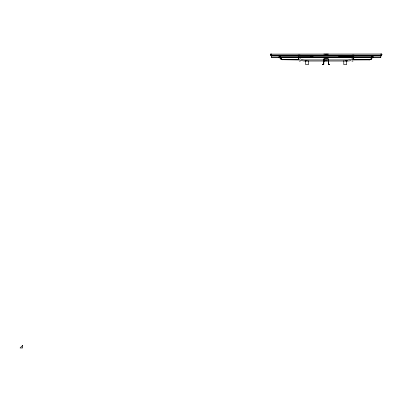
<?xml version="1.0" encoding="UTF-8"?>
<svg xmlns="http://www.w3.org/2000/svg" width="402" height="402" viewBox="0 0 402 402"><rect width="100%" height="100%" fill="white"/><g stroke="black" fill="none" stroke-linecap="round" stroke-linejoin="round"><path stroke-width="0.6" d="M280.259 57.089L280.259 55.365L280.279 57.109L371.79 57.109L371.815 55.365L371.79 57.149L271.435 57.149L271.249 55.426M298.455 56.978L298.455 59.762L282.566 59.717A3.191 3.191 0 0 1 281.053 59.049L280.621 58.647M298.565 56.978L298.565 59.873M305.565 60.772L305.726 64.712L308.525 64.642L308.54 60.772M311.414 55.29L311.414 55.622L310.892 55.622M323.771 60.722L323.771 64.551L322.53 64.712L323.716 64.611M323.771 60.345L323.871 58.808L328.318 58.798L328.479 60.456M323.716 64.712L323.871 60.722M323.871 60.345L323.911 58.903L328.318 58.898L328.379 60.345M323.962 60.923L323.59 61.39L323.962 61.39L323.962 60.878M323.962 60.144L323.59 60.38L323.962 60.38L323.962 59.416L323.962 59.782M328.313 60.923L328.685 61.39L328.313 61.39L328.313 60.878M328.313 60.144L328.685 60.38L328.313 60.38L328.313 59.466M328.379 62.019L328.379 60.722M328.379 61.938L328.394 64.611L329.625 64.712L328.484 64.571L328.479 60.722M328.479 60.345L328.379 59.863M341.459 55.29L341.459 55.622L340.936 55.622M343.77 60.772L343.785 64.642L346.584 64.712L346.745 60.772M353.755 56.978L353.755 59.762L369.574 59.717A3.191 3.191 0 0 0 371.091 59.049L371.523 58.647M381.026 55.426L380.845 57.149L371.94 57.149L371.94 55.426M380.84 54.094L381.503 54.059M381.051 55.18L381.051 55.456L381.166 55.18L381.051 55.456L271.224 55.456L271.109 55.18L272.33 55.496M354.031 55.456L354.323 55.18M270.868 55.21L270.933 54.622L270.36 54.536A1.975 1.975 0 0 0 270.36 54.712L270.37 54.818M381.704 55.129L381.88 54.712A1.95 1.95 0 0 0 381.88 54.536L381.448 54.039L270.566 54.134M381.558 55.195L270.812 55.21L270.933 54.622L270.36 54.592M270.38 54.486L270.556 54.119M328.901 64.581L328.881 64.235M300.319 61.139L299.269 61.094M352.986 61.139L351.941 61.139M270.38 54.376L270.38 54.536A1.95 1.95 0 0 0 270.38 54.712L270.365 54.762M381.392 55.21L381.448 54.039M329.072 64.235L328.977 64.561L329.173 64.235M351.981 58.732L351.448 59.285M373.187 56.878L371.061 58.868L373.192 56.978L372.865 56.978M313.635 55.893L298.676 55.893M350.961 55.456L351.906 55.34L324.158 55.34M351.906 55.18L351.906 55.456L381.212 55.335M353.529 55.893L338.529 55.853L353.569 55.853M381.166 55.34L381.166 55.18M352.83 59.873L368.991 59.873L370.157 59.687L371.599 58.722M280.129 55.426L280.129 57.109L271.375 57.099L271.707 57.109M351.207 59.406L347.725 59.928L304.002 59.923L301.048 59.406M351.127 60.632L348.313 61.003M328.117 55.34L327.328 55.456M354.207 55.18L354.323 55.456L355.298 55.335M368.991 59.873L369.594 59.828A3.296 3.296 0 0 0 371.157 59.134M369.674 59.677L353.202 59.722M307.44 60.863L304.756 60.863M327.439 60.863L324.756 60.863M347.635 60.863L344.951 60.863M381.503 55.19L381.327 54.622M270.36 54.652L270.933 54.622M270.933 54.054L271.425 54.094L270.842 54.054M281.485 59.426L278.948 56.978L279.988 57.747L279.249 56.973M323.756 54.064L326.148 54.064M326.238 54.064L327.374 54.064M327.524 54.064L328.504 54.064M298.314 55.124L299.982 55.124M325.293 55.124L326.967 55.124M352.268 55.124L353.936 55.124M380.794 55.124L381.212 55.124M271.013 55.295L273.792 55.295M298.274 55.295L300.023 55.295M324.916 55.34L271.054 55.335M309.917 55.29L312.912 55.29M325.258 55.295L327.002 55.295M339.961 55.29L342.956 55.29M352.227 55.295L353.976 55.295M378.473 55.295L381.252 55.295M272.476 55.496L273.36 55.496M298.706 55.496L299.59 55.496M300.334 55.456L300.364 55.18M325.082 55.456L324.916 55.18M325.69 55.496L326.57 55.496M352.66 55.496L353.544 55.496M354.323 55.456L355.303 55.451M378.905 55.496L379.789 55.496M379.935 55.496L380.82 55.496M353.569 55.767L338.569 55.893M310.414 56.089L312.414 56.089M340.459 56.089L342.459 56.089M310.907 56.159L311.922 56.159M340.956 56.159L341.966 56.159M310.907 56.315L311.922 56.315M340.956 56.315L341.966 56.315M278.948 56.978L373.192 56.978M380.418 57.109L380.9 57.099L371.94 57.109M300.073 58.134L300.073 58.838M352.74 58.134L352.74 58.838M283.159 59.707L299.048 59.707M300.123 59.928L281.988 59.687M304.49 61.009L347.77 61.009M322.585 64.235L323.595 64.235M328.57 64.235L329.58 64.235M322.585 64.586L323.595 64.586M328.57 64.586L329.58 64.586M298.078 55.456L296.972 55.335M380.845 54.049L381.327 54.054M303.942 61.003L300.405 60.365M352.795 59.22L352.876 59.913L352.036 59.883M300.364 55.34L301.314 55.456M281.465 59.456L282.556 59.787A3.301 3.301 0 0 1 280.983 59.134M270.556 55.129L270.38 54.762M281.008 59.104L279.003 56.978M300.364 55.456L300.249 55.18M279.194 56.737L279.998 57.612M279.058 56.858L279.862 57.737M381.865 54.381L381.9 54.712A1.975 1.975 0 0 0 381.9 54.536M353.644 56.978L353.644 59.873M329.243 64.235L329.243 64.561M328.479 61.315L328.479 61.762M328.379 60.179L328.379 60.456M328.379 61.315L328.379 61.762M328.313 59.943L328.313 60.38M327.359 55.18L327.359 55.456L327.243 55.18M323.962 59.943L323.962 60.38M323.871 60.179L323.871 60.456M323.871 61.315L323.871 61.762M323.771 60.179L323.771 60.456M323.771 61.315L323.771 61.762M323.258 64.235L323.258 64.561M323.188 64.235L323.188 64.561M323.087 64.561L322.992 64.235M298.063 55.18L297.947 55.456L297.947 55.18M271.224 55.18L271.224 55.456M322.922 64.561L322.896 64.235L322.922 64.561M22.668 345.403L20.1 347.971L22.668 347.971L22.668 345.403M371.172 59.019L370.212 59.546A3.136 3.11 0.2 0 0 371.172 59.019M370.538 59.24L370.061 59.456L370.538 59.24M282.601 59.476L282.093 59.355A2.95 2.925 -0.4 0 0 282.601 59.481M282.596 59.576L281.159 58.948L282.596 59.581M282.571 59.662L281.073 58.999A3.136 3.11 -0.2 0 0 282.571 59.662M281.621 59.144L281.189 58.853A2.95 2.925 -0.4 0 0 281.626 59.149"/></g></svg>
